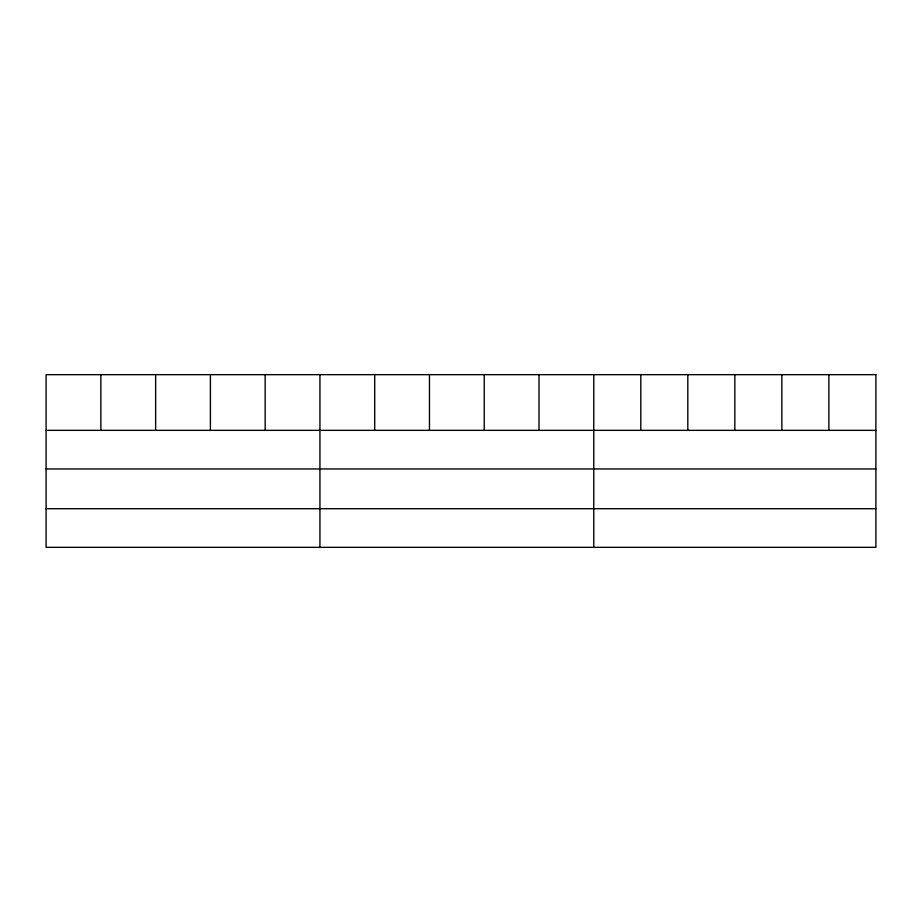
<?xml version="1.0" encoding="UTF-8"?>
<svg xmlns="http://www.w3.org/2000/svg" width="922" height="922" viewBox="0 0 922 922"><rect width="100%" height="100%" fill="white"/><g stroke="black" fill="none" stroke-linecap="round" stroke-linejoin="round"><path stroke-width="1.38" d="M46.1 430.344L875.9 430.344M46.1 468.952L875.9 468.952M46.1 508.725L875.9 508.725M828.878 374.666L828.878 430.344M781.856 374.666L781.856 430.344M734.834 374.666L734.834 430.344M687.812 374.666L687.812 430.344M640.79 374.666L640.79 430.344M593.768 374.666L593.768 547.334M539.001 374.666L539.001 430.344M484.234 374.666L484.234 430.344M429.468 374.666L429.468 430.344M374.701 374.666L374.701 430.344M319.934 374.666L319.934 547.334M265.167 374.666L265.167 430.344M210.4 374.666L210.4 430.344M155.634 374.666L155.634 430.344M100.867 374.666L100.867 430.344M875.9 374.666L46.1 374.666L46.1 547.334L875.9 547.334L875.9 374.666"/></g></svg>
